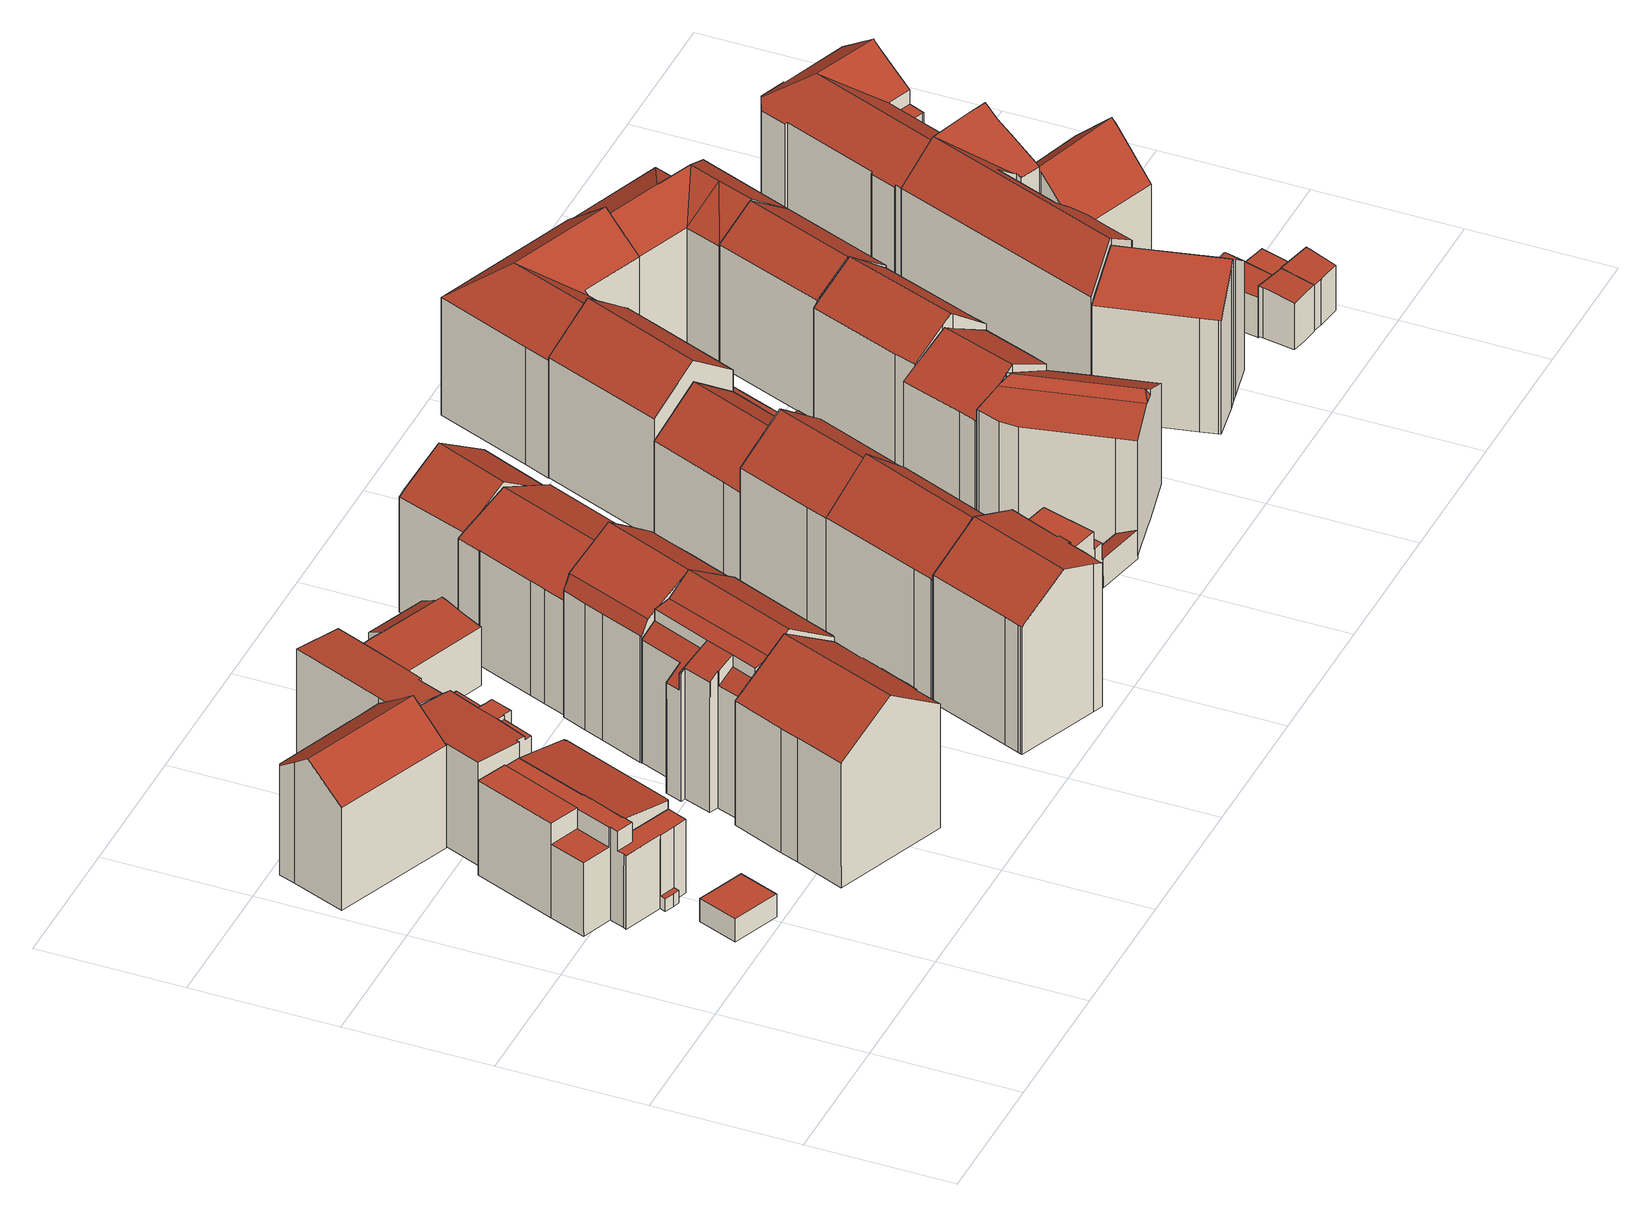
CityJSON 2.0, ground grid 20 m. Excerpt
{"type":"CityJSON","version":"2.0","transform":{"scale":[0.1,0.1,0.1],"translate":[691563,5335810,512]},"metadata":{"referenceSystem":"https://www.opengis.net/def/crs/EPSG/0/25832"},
"CityObjects":{
"building1":{"type":"Building","attributes":{"Gemeindeschluessel":"09162000","HoeheDach":"517.837","HoeheGrund":"514.437","Methode":"1000","NiedrigsteTraufeDesGebaeudes":"517.837","Geometrietyp2DReferenz":"3000","function":"31001_2000","roofType":"1000","measuredHeight":3.4,"storeysAboveGround":1},"geometry":[{"type":"MultiSurface","lod":"2","boundaries":[[[0,1,2,3]],[[3,2,4,5]],[[3,5,6,0]],[[5,4,7,6]],[[6,7,1,0]],[[7,4,2,1]]],"semantics":{"surfaces":[{"type":"WallSurface"},{"type":"GroundSurface"},{"type":"RoofSurface"}],"values":[0,0,1,0,0,2]}}]},
"building2":{"type":"Building","attributes":{"Gemeindeschluessel":"09162000","HoeheDach":"526.580","HoeheGrund":"512.608","Methode":"2000","NiedrigsteTraufeDesGebaeudes":"514.538","Geometrietyp2DReferenz":"3000","function":"31001_1000","roofType":"1000","measuredHeight":13.97,"storeysAboveGround":4},"geometry":[{"type":"MultiSurface","lod":"2","boundaries":[[[8,9,10,11,12]],[[13,14,15,16,17,18,19,20,21,22,23,24,25,26,27,28,29,30,31,32]],[[31,33,34,32]],[[35,34,36,37]],[[16,15,38,37,36,39]],[[28,27,40,41,42,43]],[[21,20,44,12,11]],[[10,45,46,11]],[[47,48,49,50]],[[24,51,52,25]],[[25,52,53,26]],[[54,55,9,8]],[[23,56,51,24]],[[48,41,40,53,52,51,56,57,9,55,58,49]],[[14,59,38,15]],[[29,60,61,30]],[[39,36,34,33,61,60,43,42,47,50,62,63]],[[26,53,40,27]],[[20,19,58,55,54,44]],[[13,64,59,14]],[[16,39,63,17]],[[21,11,46,22]],[[17,63,62,18]],[[28,43,60,29]],[[57,45,10,9]],[[23,22,46,45,57,56]],[[59,64,35,37,38]],[[42,41,48,47]],[[54,8,12,44]],[[30,61,33,31]],[[19,18,62,50,49,58]],[[13,32,34,35,64]]],"semantics":{"surfaces":[{"type":"WallSurface"},{"type":"GroundSurface"},{"type":"RoofSurface"}],"values":[0,1,0,0,0,0,0,2,0,0,0,0,0,2,0,0,2,0,0,0,0,0,0,0,0,0,2,0,2,0,0,0]}}]},
"building3":{"type":"Building","attributes":{"Gemeindeschluessel":"09162000","HoeheDach":"533.260","HoeheGrund":"513.842","Methode":"2000","NiedrigsteTraufeDesGebaeudes":"528.915","Geometrietyp2DReferenz":"3000","function":"31001_1000","roofType":"3100","measuredHeight":19.42,"storeysAboveGround":5},"geometry":[{"type":"MultiSurface","lod":"2","boundaries":[[[65,66,67,68]],[[69,70,71,72,73]],[[69,73,74,75]],[[76,77,66,65]],[[68,67,78,79]],[[78,71,70,79]],[[80,81,82,83]],[[82,77,76,83]],[[84,81,80,75,74]],[[70,69,75,80,83,76,65,68,79]],[[84,74,73,72]],[[72,71,78,67,66,77,82,81,84]]],"semantics":{"surfaces":[{"type":"WallSurface"},{"type":"GroundSurface"},{"type":"RoofSurface"}],"values":[0,0,0,0,0,0,0,0,0,1,2,2]}}]},
"building4":{"type":"Building","attributes":{"Gemeindeschluessel":"09162000","HoeheDach":"526.042","HoeheGrund":"513.776","Methode":"2000","NiedrigsteTraufeDesGebaeudes":"524.753","Geometrietyp2DReferenz":"3000","function":"31001_2000","roofType":"1000","measuredHeight":12.27,"storeysAboveGround":3},"geometry":[{"type":"MultiSurface","lod":"2","boundaries":[[[85,86,87,88]],[[89,90,91,92]],[[93,94,95,96]],[[93,96,97,98,99,100,91,90,101,87,86,102,103]],[[104,98,97,105]],[[106,103,102,107]],[[94,93,103,106]],[[88,87,101,108]],[[95,94,106,107,85,88,108,89,92,109,110,104,105]],[[110,99,98,104]],[[108,101,90,89]],[[109,100,99,110]],[[105,97,96,95]],[[92,91,100,109]],[[107,102,86,85]]],"semantics":{"surfaces":[{"type":"WallSurface"},{"type":"RoofSurface"},{"type":"GroundSurface"}],"values":[0,0,0,1,0,0,0,0,2,0,0,0,0,0,0]}}]},
"building5":{"type":"Building","attributes":{"Gemeindeschluessel":"09162000","HoeheDach":"529.346","HoeheGrund":"513.989","Methode":"2000","NiedrigsteTraufeDesGebaeudes":"528.130","Geometrietyp2DReferenz":"3000","function":"31001_1000","roofType":"1000","measuredHeight":15.36,"storeysAboveGround":5},"geometry":[{"type":"MultiSurface","lod":"2","boundaries":[[[111,112,113,114]],[[114,113,115,116]],[[117,118,119,120]],[[121,122,123,124,125,126]],[[127,128,129,130]],[[131,120,119,112,111,132]],[[123,133,134,124]],[[135,136,115,113,137,138,139,140]],[[134,137,125,124]],[[141,142,143,144,122,121,127,130,145,117,120,131]],[[133,138,137,134]],[[116,132,111,114]],[[135,142,141,136]],[[122,144,139,138,133,123]],[[145,146,118,117]],[[128,126,125,137,113,112,119,118,146,129]],[[121,126,128,127]],[[142,135,140,143]],[[141,131,132,116,115,136]],[[139,144,143,140]],[[130,129,146,145]]],"semantics":{"surfaces":[{"type":"WallSurface"},{"type":"RoofSurface"},{"type":"GroundSurface"}],"values":[0,0,0,0,0,0,1,1,0,2,0,1,0,0,0,1,0,0,0,0,0]}}]},
"building6":{"type":"Building","attributes":{"Gemeindeschluessel":"09162000","HoeheDach":"538.620","HoeheGrund":"514.450","Methode":"2000","NiedrigsteTraufeDesGebaeudes":"532.648","Geometrietyp2DReferenz":"3000","function":"31001_1000","roofType":"3100","measuredHeight":24.17,"storeysAboveGround":5},"geometry":[{"type":"MultiSurface","lod":"2","boundaries":[[[147,148,149,150]],[[151,152,148,147]],[[153,154,155,156]],[[150,149,157,158,159]],[[160,161,162,154,153]],[[163,164,165,166]],[[166,165,161,160]],[[167,168,164,163]],[[150,159,169,170,171,172,173,174,167,163,166,160,153,156,151,147]],[[173,175,176,174]],[[174,176,168,167]],[[171,177,178,172]],[[161,165,164,168,176,175,178,177,179,180,158,157,162]],[[162,157,149,148,152,155,154]],[[170,179,177,171]],[[159,158,180,169]],[[169,180,179,170]],[[172,178,175,173]],[[156,155,152,151]]],"semantics":{"surfaces":[{"type":"WallSurface"},{"type":"GroundSurface"},{"type":"RoofSurface"}],"values":[0,0,0,0,0,0,0,0,1,0,0,0,2,2,0,0,0,0,0]}}]},
"building7":{"type":"Building","attributes":{"Gemeindeschluessel":"09162000","HoeheDach":"529.810","HoeheGrund":"514.210","Methode":"2000","NiedrigsteTraufeDesGebaeudes":"528.747","Geometrietyp2DReferenz":"3000","function":"31001_9998","roofType":"1000","measuredHeight":15.6,"storeysAboveGround":4},"geometry":[{"type":"MultiSurface","lod":"2","boundaries":[[[181,182,119,183]],[[119,182,184,185,186,187,188,189]],[[190,188,187,191]],[[183,119,189,192]],[[193,186,185,194]],[[192,189,188,190]],[[195,184,182,181]],[[194,185,184,195]],[[192,190,191,193,194,195,181,183]],[[191,187,186,193]]],"semantics":{"surfaces":[{"type":"WallSurface"},{"type":"RoofSurface"},{"type":"GroundSurface"}],"values":[0,1,0,0,0,0,0,0,2,0]}}]},
"building8":{"type":"Building","attributes":{"Gemeindeschluessel":"09162000","HoeheDach":"538.840","HoeheGrund":"514.401","Methode":"2000","NiedrigsteTraufeDesGebaeudes":"530.780","Geometrietyp2DReferenz":"3000","function":"31001_9998","roofType":"3100","measuredHeight":24.44,"storeysAboveGround":6},"geometry":[{"type":"MultiSurface","lod":"2","boundaries":[[[196,197,198,199,200,201]],[[196,202,203,204,205,206,207,208,209,210,211,212,197]],[[212,213,198,197]],[[214,215,216,217,218,219]],[[220,221,200,199]],[[205,222,223,206]],[[224,225,226,227]],[[224,227,228,223,222,229]],[[230,231,221,220]],[[219,218,232,233]],[[202,196,201,234,235,236]],[[203,202,236,237,238]],[[230,220,199,198,213]],[[210,215,214,211]],[[209,216,215,210]],[[229,239,225,224]],[[205,204,240,239,229,222]],[[235,234,237,236]],[[234,201,200,221,225,239,240,238,237]],[[207,228,227,226,232,218,217,208]],[[233,232,226,225,221,231]],[[203,238,240,204]],[[208,217,216,209]],[[206,223,228,207]],[[211,214,219,233,231,230,213,212]]],"semantics":{"surfaces":[{"type":"WallSurface"},{"type":"GroundSurface"},{"type":"RoofSurface"}],"values":[0,1,0,2,0,0,0,2,0,2,0,0,2,0,0,0,0,0,2,0,2,0,0,0,0]}}]},
"building9":{"type":"Building","attributes":{"Gemeindeschluessel":"09162000","HoeheDach":"524.160","HoeheGrund":"514.401","Methode":"2000","NiedrigsteTraufeDesGebaeudes":"519.168","Geometrietyp2DReferenz":"3000","function":"31001_9998","roofType":"1000","measuredHeight":9.76,"storeysAboveGround":3},"geometry":[{"type":"MultiSurface","lod":"2","boundaries":[[[241,242,243,244]],[[245,243,242,246,247,248]],[[248,247,249,250]],[[241,251,246,242]],[[245,248,250,252,253,254,255,256,257]],[[254,258,259,255]],[[252,260,261,253]],[[255,259,262,256]],[[257,244,243,245]],[[262,259,258,261,260,249,247,246,251]],[[256,262,251,241,244,257]],[[253,261,258,254]],[[250,249,260,252]]],"semantics":{"surfaces":[{"type":"RoofSurface"},{"type":"WallSurface"},{"type":"GroundSurface"}],"values":[0,1,1,1,2,1,1,1,1,0,1,1,1]}}]},
"building10":{"type":"Building","attributes":{"Gemeindeschluessel":"09162000","HoeheDach":"538.680","HoeheGrund":"514.327","Methode":"2000","NiedrigsteTraufeDesGebaeudes":"533.027","Geometrietyp2DReferenz":"3000","function":"31001_1000","roofType":"3100","measuredHeight":24.35,"storeysAboveGround":6},"geometry":[{"type":"MultiSurface","lod":"2","boundaries":[[[263,264,265,266]],[[266,265,267,268]],[[269,270,271,272,273,274,275]],[[276,277,278,279,280,263,266,268,281,282,283]],[[282,274,273,283]],[[279,284,285,280]],[[276,272,271,277]],[[280,285,264,263]],[[269,275,286,287]],[[275,274,282,281,288,286]],[[287,286,288,267,265,264,285,284]],[[277,271,270,278]],[[279,278,270,269,287,284]],[[268,267,288,281]],[[272,276,283,273]]],"semantics":{"surfaces":[{"type":"WallSurface"},{"type":"RoofSurface"},{"type":"GroundSurface"}],"values":[0,0,1,2,0,0,0,0,1,0,1,0,0,0,0]}}]},
"building11":{"type":"Building","attributes":{"Gemeindeschluessel":"09162000","HoeheDach":"523.724","HoeheGrund":"514.351","Methode":"1000","NiedrigsteTraufeDesGebaeudes":"521.410","Geometrietyp2DReferenz":"3000","function":"31001_9998","roofType":"2100","measuredHeight":9.37,"storeysAboveGround":2},"geometry":[{"type":"MultiSurface","lod":"2","boundaries":[[[289,290,291,292]],[[289,292,250,252]],[[293,250,292,291]],[[294,293,291,290]],[[294,252,250,293]],[[252,294,290,289]]],"semantics":{"surfaces":[{"type":"RoofSurface"},{"type":"WallSurface"},{"type":"GroundSurface"}],"values":[0,1,1,1,2,1]}}]},
"building12":{"type":"Building","attributes":{"Gemeindeschluessel":"09162000","HoeheDach":"538.299","HoeheGrund":"514.475","Methode":"2000","NiedrigsteTraufeDesGebaeudes":"533.413","Geometrietyp2DReferenz":"3000","function":"31001_9998","roofType":"3100","measuredHeight":23.82,"storeysAboveGround":6},"geometry":[{"type":"MultiSurface","lod":"2","boundaries":[[[295,296,297,298,299]],[[300,301,302,303]],[[304,305,297,296]],[[306,307,300,303,308,304,296,295,309,310,311,312,313,314]],[[315,298,297,305,316,302,301]],[[300,307,317,315,301]],[[312,318,319,313]],[[320,321,319,318,322,323,324,299,298,315,317]],[[295,299,324,309]],[[310,323,322,311]],[[311,322,318,312]],[[320,306,314,321]],[[313,319,321,314]],[[309,324,323,310]],[[303,302,316,308]],[[306,320,317,307]],[[308,316,305,304]]],"semantics":{"surfaces":[{"type":"WallSurface"},{"type":"GroundSurface"},{"type":"RoofSurface"}],"values":[0,0,0,1,2,0,0,2,0,0,0,0,0,0,0,0,0]}}]},
"building13":{"type":"Building","attributes":{"Gemeindeschluessel":"09162000","HoeheDach":"534.865","HoeheGrund":"514.283","Methode":"1000","NiedrigsteTraufeDesGebaeudes":"517.645","Geometrietyp2DReferenz":"3000","function":"31001_9998","roofType":"3100","measuredHeight":20.58,"storeysAboveGround":5},"geometry":[{"type":"MultiSurface","lod":"2","boundaries":[[[325,326,327,328]],[[329,330,331,332,333]],[[334,335,283,282,281,325,328,336,337,338,339,330,329]],[[337,336,340,341,342,343]],[[338,344,345,339]],[[346,332,331,347,341,340,327,326,348]],[[346,349,350,351,352,333,332]],[[281,348,326,325]],[[340,336,328,327]],[[334,352,351,335]],[[352,334,329,333]],[[342,341,347,353]],[[337,343,344,338]],[[330,339,345,353,347,331]],[[342,353,345,344,343]],[[283,350,349,282]],[[281,282,349,346,348]],[[335,351,350,283]]],"semantics":{"surfaces":[{"type":"WallSurface"},{"type":"GroundSurface"},{"type":"RoofSurface"}],"values":[0,0,1,0,0,2,2,0,0,0,0,0,0,0,2,0,0,0]}}]},
"building14":{"type":"Building","attributes":{"Gemeindeschluessel":"09162000","HoeheDach":"538.334","HoeheGrund":"514.562","Methode":"2000","NiedrigsteTraufeDesGebaeudes":"532.539","Geometrietyp2DReferenz":"3000","function":"31001_9998","roofType":"3100","measuredHeight":23.77,"storeysAboveGround":6},"geometry":[{"type":"MultiSurface","lod":"2","boundaries":[[[354,355,356,357,358,359]],[[360,355,354,361]],[[362,363,364,365]],[[366,367,368,369]],[[361,354,359,363,362]],[[365,364,367,366]],[[369,370,371,360,361,362,365,366]],[[359,358,368,367,364,363]],[[370,357,356,371]],[[369,368,358,357,370]],[[371,356,355,360]]],"semantics":{"surfaces":[{"type":"RoofSurface"},{"type":"WallSurface"},{"type":"GroundSurface"}],"values":[0,1,1,1,1,1,2,0,1,1,1]}}]},
"building15":{"type":"Building","attributes":{"Gemeindeschluessel":"09162000","HoeheDach":"535.590","HoeheGrund":"514.206","Methode":"2000","NiedrigsteTraufeDesGebaeudes":"530.622","Geometrietyp2DReferenz":"3000","function":"31001_9998","roofType":"3100","measuredHeight":21.38,"storeysAboveGround":5},"geometry":[{"type":"MultiSurface","lod":"2","boundaries":[[[372,373,374,375]],[[376,377,378,379]],[[374,380,381,382,375]],[[383,384,373,372]],[[372,375,382,385,383]],[[386,387,377,376]],[[384,386,376,379,380,374,373]],[[386,384,383,385,387]],[[379,378,381,380]],[[385,382,381,378,377,387]]],"semantics":{"surfaces":[{"type":"WallSurface"},{"type":"RoofSurface"},{"type":"GroundSurface"}],"values":[0,0,0,0,1,0,2,0,0,1]}}]},
"building16":{"type":"Building","attributes":{"Gemeindeschluessel":"09162000","HoeheDach":"518.151","HoeheGrund":"514.507","Methode":"2000","NiedrigsteTraufeDesGebaeudes":"518.151","Geometrietyp2DReferenz":"3000","function":"31001_2000","roofType":"1000","measuredHeight":3.64},"geometry":[{"type":"MultiSurface","lod":"2","boundaries":[[[388,389,390,391]],[[391,390,392,393]],[[392,390,389,394,395]],[[396,394,389,388]],[[393,392,395,397]],[[397,396,388,391,393]],[[397,395,394,396]]],"semantics":{"surfaces":[{"type":"WallSurface"},{"type":"RoofSurface"},{"type":"GroundSurface"}],"values":[0,0,1,0,0,2,0]}}]},
"building17":{"type":"Building","attributes":{"Gemeindeschluessel":"09162000","HoeheDach":"537.510","HoeheGrund":"514.447","Methode":"2000","NiedrigsteTraufeDesGebaeudes":"532.378","Geometrietyp2DReferenz":"3000","function":"31001_9998","roofType":"3100","measuredHeight":23.06,"storeysAboveGround":5},"geometry":[{"type":"MultiSurface","lod":"2","boundaries":[[[398,399,400,401]],[[402,403,404,405,406]],[[407,408,403,402]],[[409,410,400,399,405,404,411]],[[406,405,399,398]],[[412,409,411,413,414]],[[414,413,408,407]],[[402,406,398,401,415,412,414,407]],[[411,404,403,408,413]],[[401,400,410,415]],[[415,410,409,412]]],"semantics":{"surfaces":[{"type":"WallSurface"},{"type":"RoofSurface"},{"type":"GroundSurface"}],"values":[0,0,0,1,0,0,0,2,1,0,0]}}]},
"building18":{"type":"Building","attributes":{"Gemeindeschluessel":"09162000","HoeheDach":"523.620","HoeheGrund":"514.079","Methode":"2000","NiedrigsteTraufeDesGebaeudes":"517.488","Geometrietyp2DReferenz":"3000","function":"31001_9998","roofType":"1000","measuredHeight":9.54,"storeysAboveGround":3},"geometry":[{"type":"MultiSurface","lod":"2","boundaries":[[[416,417,418,419,420,421]],[[422,423,424,425]],[[417,426,427,428,429,418]],[[416,421,423,422]],[[417,416,422,425,430,431,432,433,434,435,436,426]],[[435,434,437,438,439]],[[440,441,420,419]],[[425,424,442,430]],[[430,442,443,431]],[[418,429,437,444,440,419]],[[436,445,427,426]],[[438,437,429,428]],[[433,432,446,441,440,444]],[[427,445,439,438,428]],[[423,421,420,441,446,443,442,424]],[[431,443,446,432]],[[433,444,437,434]],[[435,439,445,436]]],"semantics":{"surfaces":[{"type":"WallSurface"},{"type":"GroundSurface"},{"type":"RoofSurface"}],"values":[0,0,0,0,1,0,0,0,0,2,0,0,0,2,2,0,0,0]}}]},
"building19":{"type":"Building","attributes":{"Gemeindeschluessel":"09162000","HoeheDach":"534.046","HoeheGrund":"514.363","Methode":"1000","NiedrigsteTraufeDesGebaeudes":"516.480","Geometrietyp2DReferenz":"3000","function":"31001_9998","roofType":"3100","measuredHeight":19.68,"storeysAboveGround":4},"geometry":[{"type":"MultiSurface","lod":"2","boundaries":[[[447,448,449,450]],[[451,452,453,454]],[[455,456,457,458,459]],[[460,461,462,448,447,463]],[[464,462,461,465]],[[458,457,466,467,468]],[[454,469,470,450,449,451]],[[471,472,473,474]],[[453,452,472,471]],[[470,463,447,450]],[[451,449,448,462,464,459,458,468,473,472,452]],[[461,460,469,454,453,471,474,475,476,456,455,465]],[[455,459,464,465]],[[466,457,456,476]],[[475,474,473,468,467]],[[460,463,470,469]],[[475,467,466,476]]],"semantics":{"surfaces":[{"type":"WallSurface"},{"type":"RoofSurface"},{"type":"GroundSurface"}],"values":[0,0,0,0,0,1,0,0,0,1,1,2,0,0,0,0,0]}}]},
"building20":{"type":"Building","attributes":{"Gemeindeschluessel":"09162000","HoeheDach":"518.868","HoeheGrund":"514.585","Methode":"1000","NiedrigsteTraufeDesGebaeudes":"518.868","Geometrietyp2DReferenz":"3000","function":"31001_2000","roofType":"1000","measuredHeight":4.28},"geometry":[{"type":"MultiSurface","lod":"2","boundaries":[[[477,478,479,480]],[[477,480,481,482]],[[483,481,480,479]],[[483,479,478,484]],[[482,484,478,477]],[[484,482,481,483]]],"semantics":{"surfaces":[{"type":"RoofSurface"},{"type":"WallSurface"},{"type":"GroundSurface"}],"values":[0,1,1,1,1,2]}}]},
"building21":{"type":"Building","attributes":{"Gemeindeschluessel":"09162000","HoeheDach":"520.772","HoeheGrund":"514.580","Methode":"1000","NiedrigsteTraufeDesGebaeudes":"520.421","Geometrietyp2DReferenz":"3000","function":"31001_2000","roofType":"1000","measuredHeight":6.19,"storeysAboveGround":2},"geometry":[{"type":"MultiSurface","lod":"2","boundaries":[[[485,486,487,488]],[[489,490,491,492]],[[493,494,495,496]],[[483,497,498,481]],[[494,499,500,487,486,491,490,498,497,501,495]],[[495,501,497,483,502,496]],[[481,498,490,489]],[[492,491,486,485]],[[503,500,499,504]],[[488,503,504,493,496,502,483,481,489,492,485]],[[488,487,500,503]],[[493,504,499,494]]],"semantics":{"surfaces":[{"type":"WallSurface"},{"type":"RoofSurface"},{"type":"GroundSurface"}],"values":[0,0,0,0,1,0,0,0,0,2,0,0]}}]},
"building22":{"type":"Building","attributes":{"Gemeindeschluessel":"09162000","HoeheDach":"517.080","HoeheGrund":"514.580","Methode":"2000","NiedrigsteTraufeDesGebaeudes":"517.080","Geometrietyp2DReferenz":"3000","function":"31001_2000","roofType":"1000","measuredHeight":2.5},"geometry":[{"type":"MultiSurface","lod":"2","boundaries":[[[493,504,505,506]],[[506,507,508,493]],[[493,508,509,504]],[[504,509,510,505]],[[505,510,507,506]],[[507,510,509,508]]],"semantics":{"surfaces":[{"type":"GroundSurface"},{"type":"WallSurface"},{"type":"RoofSurface"}],"values":[0,1,1,1,1,2]}}]},
"building23":{"type":"Building","attributes":{"Gemeindeschluessel":"09162000","HoeheDach":"520.273","HoeheGrund":"514.630","Methode":"1000","NiedrigsteTraufeDesGebaeudes":"519.811","Geometrietyp2DReferenz":"3000","function":"31001_2000","roofType":"1000","measuredHeight":5.64},"geometry":[{"type":"MultiSurface","lod":"2","boundaries":[[[511,512,513,514]],[[515,516,517,518]],[[519,520,521,492]],[[518,517,520,519]],[[492,521,522,489]],[[481,523,512,511]],[[512,523,522,521,520,517,516,524,525,513]],[[526,524,516,515]],[[514,513,525,527]],[[527,525,524,526]],[[489,522,523,481]],[[514,527,526,515,518,519,492,489,481,511]]],"semantics":{"surfaces":[{"type":"WallSurface"},{"type":"RoofSurface"},{"type":"GroundSurface"}],"values":[0,0,0,0,0,0,1,0,0,0,0,2]}}]},
"building24":{"type":"Building","attributes":{"Gemeindeschluessel":"09162000","HoeheDach":"537.240","HoeheGrund":"514.334","Methode":"2000","NiedrigsteTraufeDesGebaeudes":"532.096","Geometrietyp2DReferenz":"3000","function":"31001_9998","roofType":"3100","measuredHeight":22.91,"storeysAboveGround":5},"geometry":[{"type":"MultiSurface","lod":"2","boundaries":[[[528,529,530,531]],[[532,533,534,530,529,535,536,537]],[[538,532,537,539]],[[532,538,540,533]],[[534,541,542,531,530]],[[528,531,542,543,544]],[[541,534,533,540]],[[538,539,545,546,544,543,542,541,540]],[[545,536,535,546]],[[544,546,535,529,528]],[[539,537,536,545]]],"semantics":{"surfaces":[{"type":"RoofSurface"},{"type":"WallSurface"},{"type":"GroundSurface"}],"values":[0,0,1,1,1,1,1,2,1,1,1]}}]},
"building25":{"type":"Building","attributes":{"Gemeindeschluessel":"09162000","HoeheDach":"533.921","HoeheGrund":"514.640","Methode":"2000","NiedrigsteTraufeDesGebaeudes":"529.443","Geometrietyp2DReferenz":"3000","function":"31001_9998","roofType":"2100","measuredHeight":19.28,"storeysAboveGround":4},"geometry":[{"type":"MultiSurface","lod":"2","boundaries":[[[547,548,549,550,551,552]],[[553,554,555,556]],[[557,558,554,553]],[[559,549,548]],[[560,561,558,557]],[[562,563,564,565,566,567,568,569]],[[570,571,572,573,574,560,557,553,556,575,576,577,578,568,567,566,565]],[[579,564,563,562,569,580,581]],[[573,572,571,570,565,564,579,559,548,547,582]],[[583,582,547,552,555,554,558,561]],[[578,580,569,568]],[[584,559,579,581,585]],[[552,551,585,581,580,578,577,576,575,556,555]],[[573,582,583,574]],[[574,583,561,560]],[[550,585,551]],[[549,559,584]],[[550,549,584,585]]],"semantics":{"surfaces":[{"type":"RoofSurface"},{"type":"WallSurface"},{"type":"GroundSurface"}],"values":[0,1,1,0,1,1,2,0,1,0,1,1,1,1,1,0,1,0]}}]},
"building26":{"type":"Building","attributes":{"Gemeindeschluessel":"09162000","HoeheDach":"534.495","HoeheGrund":"514.490","Methode":"1000","NiedrigsteTraufeDesGebaeudes":"530.312","Geometrietyp2DReferenz":"3000","function":"31001_9998","roofType":"3100","measuredHeight":20,"storeysAboveGround":4},"geometry":[{"type":"MultiSurface","lod":"2","boundaries":[[[586,587,588,589]],[[590,591,592,593,594,595,596,597,598,599]],[[600,601,587,586]],[[602,603,601,600]],[[593,592,604,605,606,594]],[[597,596,595,607,608,609]],[[610,599,598,611]],[[591,603,602,612,604,592]],[[611,598,597,609]],[[586,589,613,614,615,610,611,609,608,607,606,605,604,612,602,600]],[[615,614,616,590,599,610]],[[613,617,616,614]],[[589,588,617,613]],[[616,617,588,587,601,603,591,590]],[[607,595,594,606]]],"semantics":{"surfaces":[{"type":"WallSurface"},{"type":"RoofSurface"},{"type":"GroundSurface"}],"values":[0,1,0,0,0,0,0,0,0,2,0,0,0,1,0]}}]},
"building27":{"type":"Building","attributes":{"Gemeindeschluessel":"09162000","HoeheDach":"518.443","HoeheGrund":"514.763","Methode":"2000","NiedrigsteTraufeDesGebaeudes":"517.766","Geometrietyp2DReferenz":"3000","function":"31001_2000","roofType":"1000","measuredHeight":3.68},"geometry":[{"type":"MultiSurface","lod":"2","boundaries":[[[618,619,620,621]],[[622,623,624,625]],[[620,619,624,623,626]],[[621,620,626,627]],[[627,622,625,618,621]],[[627,626,623,622]],[[625,624,619,618]]],"semantics":{"surfaces":[{"type":"WallSurface"},{"type":"RoofSurface"},{"type":"GroundSurface"}],"values":[0,0,1,0,2,0,0]}}]},
"building28":{"type":"Building","attributes":{"Gemeindeschluessel":"09162000","HoeheDach":"520.565","HoeheGrund":"514.690","Methode":"2000","NiedrigsteTraufeDesGebaeudes":"517.530","Geometrietyp2DReferenz":"3000","function":"31001_9998","roofType":"2100","measuredHeight":5.88},"geometry":[{"type":"MultiSurface","lod":"2","boundaries":[[[628,629,630,631]],[[632,516,633,634]],[[635,636,637,638]],[[639,640,641,642]],[[643,630,629,644,641,640,645,633,516]],[[646,638,637,647]],[[648,644,629,628]],[[628,631,649,632,634,650,646,647,639,642,648]],[[642,641,644,648]],[[649,643,516,632]],[[635,645,640,636]],[[636,640,639,647,637]],[[631,630,643,649]],[[650,634,633,645,635,638,646]]],"semantics":{"surfaces":[{"type":"WallSurface"},{"type":"RoofSurface"},{"type":"GroundSurface"}],"values":[0,0,1,0,1,0,0,2,0,0,0,0,0,0]}}]},
"building29":{"type":"Building","attributes":{"Gemeindeschluessel":"09162000","HoeheDach":"536.040","HoeheGrund":"514.517","Methode":"2000","NiedrigsteTraufeDesGebaeudes":"530.979","Geometrietyp2DReferenz":"3000","function":"31001_9998","roofType":"3100","measuredHeight":21.52,"storeysAboveGround":5},"geometry":[{"type":"MultiSurface","lod":"2","boundaries":[[[651,652,653,654]],[[600,655,656,602]],[[606,657,652,651]],[[658,659,655,600]],[[654,653,660,661]],[[662,663,664,660,653,652,657]],[[665,666,664,663,656,655,659]],[[659,658,667,665]],[[604,602,656,663,662]],[[604,662,657,606]],[[658,600,602,604,606,651,654,661,668,667]],[[668,661,660,664,666]],[[665,667,668,666]]],"semantics":{"surfaces":[{"type":"WallSurface"},{"type":"RoofSurface"},{"type":"GroundSurface"}],"values":[0,0,0,0,0,1,1,0,0,0,2,0,0]}}]},
"building30":{"type":"Building","attributes":{"Gemeindeschluessel":"09162000","HoeheDach":"536.468","HoeheGrund":"514.234","Methode":"2000","NiedrigsteTraufeDesGebaeudes":"531.548","Geometrietyp2DReferenz":"3000","function":"31001_9998","roofType":"3100","measuredHeight":22.23,"storeysAboveGround":6},"geometry":[{"type":"MultiSurface","lod":"2","boundaries":[[[669,670,671,672]],[[673,674,675,676,677]],[[678,679,680,681,669,672,682,683]],[[684,685,674,673]],[[678,676,675,679]],[[681,680,686,685,684,687]],[[673,677,688,689]],[[681,687,670,669]],[[689,682,672,671]],[[680,679,675,674,686]],[[686,674,685]],[[678,683,688,677,676]],[[684,673,689,671,670,687]],[[688,683,682,689]]],"semantics":{"surfaces":[{"type":"WallSurface"},{"type":"RoofSurface"},{"type":"GroundSurface"}],"values":[0,1,2,1,0,0,1,0,0,0,1,0,1,0]}}]},
"building31":{"type":"Building","attributes":{"Gemeindeschluessel":"09162000","HoeheDach":"536.110","HoeheGrund":"514.440","Methode":"2000","NiedrigsteTraufeDesGebaeudes":"531.426","Geometrietyp2DReferenz":"3000","function":"31001_9998","roofType":"3100","measuredHeight":21.67,"storeysAboveGround":6},"geometry":[{"type":"MultiSurface","lod":"2","boundaries":[[[690,691,692,693,694]],[[695,692,691,696]],[[696,697,698,699,700,701,695]],[[696,691,690,697]],[[693,692,695,701,700,702]],[[698,697,690,694,703,699]],[[694,693,702,703]],[[699,703,702,700]]],"semantics":{"surfaces":[{"type":"RoofSurface"},{"type":"WallSurface"},{"type":"GroundSurface"}],"values":[0,1,2,1,1,1,0,1]}}]},
"building32":{"type":"Building","attributes":{"Gemeindeschluessel":"09162000","HoeheDach":"535.635","HoeheGrund":"514.195","Methode":"2000","NiedrigsteTraufeDesGebaeudes":"530.428","Geometrietyp2DReferenz":"3000","function":"31001_9998","roofType":"3100","measuredHeight":21.44,"storeysAboveGround":5},"geometry":[{"type":"MultiSurface","lod":"2","boundaries":[[[704,705,706,707,708]],[[709,710,711,712,713,707,706]],[[714,715,716,717]],[[714,717,708,707,713,718,719,720]],[[721,712,711,722]],[[704,708,717,716]],[[723,710,709,724]],[[721,725,718,713,712]],[[722,711,710,723]],[[719,726,727,720]],[[726,719,718,725]],[[726,725,721,722,723,724,705,704,716,715,727]],[[715,714,720,727]],[[724,709,706,705]]],"semantics":{"surfaces":[{"type":"WallSurface"},{"type":"RoofSurface"},{"type":"GroundSurface"}],"values":[0,1,0,1,0,0,0,0,0,0,0,2,0,0]}}]},
"building33":{"type":"Building","attributes":{"Gemeindeschluessel":"09162000","HoeheDach":"535.970","HoeheGrund":"514.350","Methode":"2000","NiedrigsteTraufeDesGebaeudes":"531.378","Geometrietyp2DReferenz":"3000","function":"31001_9998","roofType":"2100","measuredHeight":21.62,"storeysAboveGround":6},"geometry":[{"type":"MultiSurface","lod":"2","boundaries":[[[676,728,729,730]],[[731,728,676,732,733]],[[734,735,736,737,738]],[[739,740,741,742,737,736]],[[737,742,738]],[[692,695,743,735]],[[744,745,746]],[[738,742,741,733,732]],[[695,747,729,728,731,740,739,743]],[[745,730,746]],[[743,739,736,735]],[[676,730,734,738,732]],[[692,735,734,745,744]],[[747,695,692,744,746]],[[745,734,730]],[[729,747,746,730]],[[731,733,741,740]]],"semantics":{"surfaces":[{"type":"WallSurface"},{"type":"RoofSurface"},{"type":"GroundSurface"}],"values":[0,0,1,0,1,0,1,1,2,1,0,1,1,0,1,0,0]}}]},
"building34":{"type":"Building","attributes":{"Gemeindeschluessel":"09162000","HoeheDach":"517.340","HoeheGrund":"514.025","Methode":"2000","NiedrigsteTraufeDesGebaeudes":"517.144","Geometrietyp2DReferenz":"3000","function":"31001_2000","roofType":"1000","measuredHeight":3.31},"geometry":[{"type":"MultiSurface","lod":"2","boundaries":[[[748,749,750,751]],[[752,753,754,755]],[[756,757,758,759]],[[760,761,754,753]],[[762,763,758,757]],[[759,758,763,764,765,760,753,752,749,748]],[[765,766,761,760]],[[762,757,756,751,750,755,754,761,766,767]],[[756,759,748,751]],[[764,767,766,765]],[[762,767,764,763]],[[749,752,755,750]]],"semantics":{"surfaces":[{"type":"WallSurface"},{"type":"RoofSurface"},{"type":"GroundSurface"}],"values":[0,0,0,0,0,1,0,2,0,0,0,0]}}]},
"building35":{"type":"Building","attributes":{"Gemeindeschluessel":"09162000","HoeheDach":"517.228","HoeheGrund":"513.610","Methode":"1000","NiedrigsteTraufeDesGebaeudes":"515.816","Geometrietyp2DReferenz":"3000","function":"31001_2000","roofType":"2100","measuredHeight":3.62},"geometry":[{"type":"MultiSurface","lod":"2","boundaries":[[[768,769,770,771,772,773,774,775]],[[776,769,768,777]],[[778,775,774,779]],[[779,774,773,780]],[[781,782,771,770,769,776]],[[777,768,775,778]],[[783,782,781,776,777,778,779,780]],[[782,783,780,773,772,771]]],"semantics":{"surfaces":[{"type":"RoofSurface"},{"type":"WallSurface"},{"type":"GroundSurface"}],"values":[0,1,1,1,1,1,2,1]}}]},
"building36":{"type":"Building","attributes":{"Gemeindeschluessel":"09162000","HoeheDach":"536.670","HoeheGrund":"513.479","Methode":"2000","NiedrigsteTraufeDesGebaeudes":"531.708","Geometrietyp2DReferenz":"3000","function":"31001_9998","roofType":"3100","measuredHeight":23.19,"storeysAboveGround":5},"geometry":[{"type":"MultiSurface","lod":"2","boundaries":[[[784,785,786,787,788,789,790,791,792,793,794]],[[795,796,791,790,797]],[[798,786,785,799]],[[793,792,800]],[[789,788,801,802,803]],[[804,805,806,807,808]],[[809,810,804,808]],[[811,806,805,812]],[[813,814,815,816]],[[788,787,817,801]],[[818,819,794,793,800]],[[784,794,819,820]],[[817,787,786,798]],[[819,818,796,795,821,822,813,816,823,812,805,804,810,802,801,817,798,799,820]],[[797,824,821,795]],[[809,808,807,803]],[[816,815,825,823]],[[826,814,813,822]],[[810,809,803,802]],[[821,824,826,822]],[[823,825,811,812]],[[811,825,815,814,826,824,797,790,789,803,807,806]],[[796,818,800,792,791]],[[799,785,784,820]]],"semantics":{"surfaces":[{"type":"RoofSurface"},{"type":"WallSurface"},{"type":"GroundSurface"}],"values":[0,1,1,0,1,1,1,1,1,1,1,1,1,2,1,0,1,1,1,1,1,0,1,1]}}]},
"building37":{"type":"Building","attributes":{"Gemeindeschluessel":"09162000","HoeheDach":"522.318","HoeheGrund":"514.800","Methode":"1000","NiedrigsteTraufeDesGebaeudes":"521.647","Geometrietyp2DReferenz":"3000","function":"31001_2000","roofType":"1000","measuredHeight":7.52},"geometry":[{"type":"MultiSurface","lod":"2","boundaries":[[[827,828,829,830,831,832,833,834]],[[831,830,835,836]],[[837,838,839,840]],[[841,842,834,833,832,831,836,843,837,840]],[[842,841,844,845,827,834]],[[846,838,837,843,836,835]],[[840,839,844,841]],[[845,844,839,838,846,835,830,829,828,827]]],"semantics":{"surfaces":[{"type":"WallSurface"},{"type":"GroundSurface"},{"type":"RoofSurface"}],"values":[0,0,0,1,0,0,0,2]}}]},
"building38":{"type":"Building","attributes":{"Gemeindeschluessel":"09162000","HoeheDach":"521.616","HoeheGrund":"514.580","Methode":"1000","NiedrigsteTraufeDesGebaeudes":"520.480","Geometrietyp2DReferenz":"3000","function":"31001_2000","roofType":"2100","measuredHeight":7.04},"geometry":[{"type":"MultiSurface","lod":"2","boundaries":[[[847,848,849,850,851,852]],[[853,848,847,852,854,855,856,857]],[[858,859,857,856,855,860]],[[848,853,857,859,861,849]],[[850,849,861,859,858,860,862,851]],[[851,862,860,855,854,852]]],"semantics":{"surfaces":[{"type":"WallSurface"},{"type":"GroundSurface"},{"type":"RoofSurface"}],"values":[0,1,0,0,2,0]}}]},
"building39":{"type":"Building","attributes":{"Gemeindeschluessel":"09162000","HoeheDach":"522.411","HoeheGrund":"514.870","Methode":"2000","NiedrigsteTraufeDesGebaeudes":"521.599","Geometrietyp2DReferenz":"3000","function":"31001_2000","roofType":"1000","measuredHeight":7.54,"storeysAboveGround":2},"geometry":[{"type":"MultiSurface","lod":"2","boundaries":[[[863,864,865,866,867,868]],[[868,867,869,870]],[[871,872,873,874,875,876]],[[867,866,865,877,872,871,876,878,869]],[[864,879,873,872,877,865]],[[879,864,863,868,870,880,875,874,873]],[[869,878,876,875,880,870]]],"semantics":{"surfaces":[{"type":"WallSurface"},{"type":"RoofSurface"},{"type":"GroundSurface"}],"values":[0,0,0,1,0,2,0]}}]},
"building40":{"type":"Building","attributes":{"Gemeindeschluessel":"09162000","HoeheDach":"517.780","HoeheGrund":"514.490","Methode":"1000","NiedrigsteTraufeDesGebaeudes":"517.780","Geometrietyp2DReferenz":"3000","function":"31001_2000","roofType":"1000","measuredHeight":3.29},"geometry":[{"type":"MultiSurface","lod":"2","boundaries":[[[881,882,883,884,885,886]],[[887,888,889,890]],[[891,892,893,894]],[[895,884,883,896,897,898]],[[882,881,891,894,887,890,899,897,896,883]],[[894,893,888,887]],[[888,893,892,886,885,884,895,898,900,889]],[[890,889,900,899]],[[881,886,892,891]],[[899,900,898,897]]],"semantics":{"surfaces":[{"type":"WallSurface"},{"type":"GroundSurface"},{"type":"RoofSurface"}],"values":[0,0,0,0,1,0,2,0,0,0]}}]},
"building41":{"type":"Building","attributes":{"Gemeindeschluessel":"09162000","HoeheDach":"531.103","HoeheGrund":"513.699","Methode":"2000","NiedrigsteTraufeDesGebaeudes":"524.726","Geometrietyp2DReferenz":"3000","function":"31001_1000","roofType":"3100","measuredHeight":17.4,"storeysAboveGround":3},"geometry":[{"type":"MultiSurface","lod":"2","boundaries":[[[901,902,903,904]],[[905,906,907,908]],[[906,905,909,910]],[[911,907,906,910,912,913,901,904,914,915]],[[908,907,911,916]],[[911,915,917,918,916]],[[918,917,919,903,902,920]],[[912,921,922,913]],[[910,909,921,912]],[[901,913,922,920,902]],[[914,919,917,915]],[[908,916,918,920,922,921,909,905]],[[904,903,919,914]]],"semantics":{"surfaces":[{"type":"WallSurface"},{"type":"GroundSurface"},{"type":"RoofSurface"}],"values":[0,0,0,1,0,0,2,0,0,0,0,2,0]}}]},
"building42":{"type":"Building","attributes":{"Gemeindeschluessel":"09162000","HoeheDach":"536.160","HoeheGrund":"514.330","Methode":"2000","NiedrigsteTraufeDesGebaeudes":"518.784","Geometrietyp2DReferenz":"3000","function":"31001_9998","roofType":"3100","measuredHeight":21.83,"storeysAboveGround":5},"geometry":[{"type":"MultiSurface","lod":"2","boundaries":[[[923,924,925,926,927]],[[928,929,930,931,932,933,934,935]],[[936,937,938,939,928]],[[940,941,942,943]],[[944,945,946,947]],[[925,924,948,949]],[[950,951,952,953]],[[954,955,956,957]],[[958,809,959,960]],[[940,953,952,941]],[[958,961,932,931,809]],[[954,962,963,964,955]],[[965,966,935,934,967,968]],[[961,969,970,971,933,932]],[[966,936,928,935]],[[957,956,949,948]],[[930,929,972,946,945,927,926]],[[973,974,970,969]],[[967,934,933,971]],[[975,947,946,972,976,977]],[[943,942,963,962]],[[930,964,963,942,941,952,951,978,959,809,931]],[[950,979,978,951]],[[980,981,974,973]],[[930,926,925,949,956,955,964]],[[975,977,938,937]],[[960,959,978,979]],[[982,929,928,939]],[[923,944,947,975,937,936,966,965,980,973,969,961,958,960,979,950,953,940,943,962,954,957,948,924]],[[938,977,976,982,939]],[[923,927,945,944]],[[970,974,981,968,967,971]],[[965,968,981,980]],[[976,972,929,982]]],"semantics":{"surfaces":[{"type":"WallSurface"},{"type":"RoofSurface"},{"type":"GroundSurface"}],"values":[0,1,0,0,0,0,0,0,0,0,0,0,0,0,0,0,1,0,0,0,0,1,0,0,1,0,0,0,2,1,0,1,0,0]}}]},
"building43":{"type":"Building","attributes":{"Gemeindeschluessel":"09162000","HoeheDach":"520.320","HoeheGrund":"514.320","Methode":"3220","NiedrigsteTraufeDesGebaeudes":"520.320","Geometrietyp2DReferenz":"3000","function":"31001_2000","roofType":"9999","measuredHeight":6},"geometry":[{"type":"MultiSurface","lod":"2","boundaries":[[[983,984,985,986]],[[987,988,989,975]],[[984,990,991,985]],[[990,984,983,988,987,992,993,994,995]],[[992,987,975,937]],[[990,995,996,991]],[[994,993,980,973]],[[995,994,973,996]],[[988,983,986,989]],[[993,992,937,980]],[[996,973,980,937,975,989,986,985,991]]],"semantics":{"surfaces":[{"type":"WallSurface"},{"type":"RoofSurface"},{"type":"GroundSurface"}],"values":[0,0,0,1,0,0,0,0,0,0,2]}}]}
},
"vertices":[
[207,255,24],[207,255,58],[186,200,58],[186,200,24],[121,226,58],[121,226,24],[142,281,24],[142,281,58],
[142,440,115],[142,440,144],[142,440,146],[101,456,146],[101,456,115],[188,328,6],[178,331,6],[166,336,6],[169,344,6],[115,365,6],[117,369,6],[125,390,6],[82,406,6],[101,456,6],[146,570,6],[209,544,6],[171,446,6],[172,445,6],[167,431,6],[148,385,6],[221,356,6],[215,340,6],[212,332,6],[210,328,6],[191,335,6],[210,328,115],[191,335,115],[191,335,25],[169,343,115],[169,343,25],[166,336,25],[169,344,115],[148,385,144],[149,384,144],[149,384,115],[221,356,115],[82,406,115],[187,553,146],[146,570,146],[143,369,115],[143,369,144],[120,378,144],[120,378,115],[171,446,144],[172,445,144],[167,431,144],[123,390,115],[123,390,144],[209,544,144],[187,553,144],[125,390,144],[178,331,25],[215,340,115],[212,332,115],[117,369,115],[115,365,115],[188,328,25],
[158,748,18],[158,748,170],[180,740,169],[180,740,18],[166,620,18],[197,691,18],[197,691,198],[189,673,213],[166,620,170],[1,685,170],[1,685,18],[53,788,18],[53,788,170],[212,728,169],[212,728,18],[30,759,18],[30,759,196],[38,781,179],[38,781,18],[22,738,213],
[209,544,18],[209,544,140],[211,548,140],[211,548,18],[284,518,18],[284,518,128],[282,515,128],[282,515,18],[167,431,140],[167,431,18],[148,385,18],[148,385,140],[221,356,128],[222,356,128],[224,361,128],[284,515,128],[234,539,136],[171,446,140],[172,445,140],[222,356,18],[221,356,18],[172,445,18],[171,446,18],[234,539,18],[284,515,18],[224,361,18],
[273,661,161],[273,661,167],[254,617,167],[254,617,161],[264,613,167],[264,613,161],[197,691,20],[197,691,173],[262,666,168],[262,666,20],[211,548,20],[234,539,20],[234,539,161],[223,543,161],[223,543,167],[211,548,168],[209,544,20],[209,544,168],[146,570,173],[146,570,20],[282,657,20],[282,657,161],[252,582,161],[242,586,161],[276,608,167],[264,612,167],[242,586,167],[252,582,167],[252,583,167],[264,578,167],[264,612,20],[276,608,20],[264,578,20],[252,583,20],[166,620,20],[166,620,173],
[335,318,25],[335,318,209],[346,313,218],[346,313,25],[306,246,25],[306,246,209],[269,152,25],[269,152,209],[296,220,209],[296,220,25],[412,287,266],[491,256,209],[491,256,25],[426,91,25],[426,91,209],[347,121,266],[444,129,25],[444,129,207],[441,130,209],[441,130,25],[451,145,25],[451,145,207],[475,214,25],[477,213,25],[467,189,25],[468,189,25],[466,184,25],[456,158,25],[466,184,207],[456,158,207],[467,189,207],[468,189,206],[477,213,207],[475,214,208],
[277,704,22],[277,704,168],[262,666,22],[281,702,167],[309,771,168],[333,832,168],[263,856,178],[212,728,178],[197,691,178],[212,728,22],[263,856,22],[197,691,22],[333,832,22],[309,771,22],[281,702,22],
[360,351,24],[347,315,24],[347,315,205],[360,350,205],[360,350,226],[360,351,226],[347,356,24],[361,394,24],[354,396,24],[363,419,24],[384,410,24],[408,470,24],[554,413,24],[506,294,24],[492,259,24],[491,256,24],[346,313,24],[346,313,205],[491,256,216],[492,259,217],[506,294,216],[554,413,216],[482,441,268],[420,284,268],[380,340,223],[380,340,240],[363,419,188],[384,410,206],[395,380,223],[395,380,240],[428,462,240],[428,462,223],[408,470,206],[355,399,188],[366,305,223],[366,305,240],[451,453,243],[390,296,243],[348,355,218],[348,355,195],[347,356,194],[347,356,217],[361,394,217],[355,399,213],[354,396,213],
[347,756,72],[372,818,72],[333,832,72],[309,771,72],[333,832,24],[372,818,122],[390,812,122],[390,812,24],[415,801,122],[415,801,24],[347,756,111],[498,768,24],[496,763,24],[485,736,24],[474,707,24],[348,755,24],[309,771,24],[485,736,116],[474,707,111],[498,768,121],[496,763,121],[348,755,111],
[432,532,23],[432,532,210],[442,558,210],[442,558,23],[456,592,211],[456,592,23],[483,441,267],[554,413,212],[581,481,212],[590,506,212],[604,542,212],[566,556,242],[533,567,267],[590,506,23],[581,481,23],[554,413,23],[408,470,23],[408,472,23],[459,591,23],[566,556,23],[604,542,23],[408,470,210],[408,472,211],[466,589,231],[418,466,231],[459,591,217],
[498,768,117],[511,800,97],[432,835,94],[415,801,116],[432,835,24],[511,800,24],
[782,150,25],[654,198,25],[654,198,214],[720,173,263],[782,150,238],[600,59,25],[600,59,214],[600,61,214],[600,61,25],[610,86,25],[610,86,214],[726,9,25],[712,15,25],[602,65,25],[753,80,25],[758,78,25],[751,61,25],[747,62,25],[737,36,25],[727,14,25],[665,33,263],[602,65,214],[712,15,244],[747,62,238],[737,36,238],[726,9,238],[727,14,238],[751,61,236],[758,78,236],[753,80,238],
[472,624,23],[472,624,193],[480,645,193],[480,645,23],[667,701,23],[536,754,23],[536,754,199],[596,730,229],[667,701,193],[625,595,23],[617,574,23],[512,725,23],[485,736,23],[496,763,23],[498,768,23],[512,725,193],[511,725,193],[511,725,56],[485,736,56],[496,763,63],[498,768,64],[532,567,229],[524,758,193],[459,591,193],[566,556,212],[604,542,193],[617,574,193],[625,595,193],[524,758,64],
[782,150,206],[783,153,206],[804,206,206],[849,318,206],[785,341,263],[718,174,263],[783,153,26],[782,150,26],[654,198,26],[654,198,206],[656,201,206],[656,201,26],[666,228,26],[666,228,206],[720,365,205],[720,365,26],[849,318,26],[804,206,26],
[709,804,186],[709,804,22],[644,830,22],[644,830,232],[574,856,22],[574,856,192],[584,853,199],[584,853,22],[636,833,22],[636,833,235],[638,832,236],[667,701,186],[667,701,22],[596,730,236],[536,754,22],[536,754,194],
[867,156,25],[867,156,62],[857,123,62],[857,123,25],[837,130,62],[837,130,25],[808,176,62],[796,144,62],[808,176,25],[796,144,25],
[901,450,25],[901,450,204],[877,388,204],[877,388,25],[773,499,25],[773,499,204],[837,475,255],[838,474,255],[838,474,25],[732,395,25],[732,395,204],[849,318,204],[861,348,204],[785,342,255],[849,318,25],[720,365,204],[720,365,25],[861,348,25],
[867,123,21],[933,108,21],[933,108,89],[931,108,89],[931,108,116],[867,123,116],[863,121,21],[863,121,116],[857,123,116],[857,123,21],[950,104,21],[950,104,64],[948,105,64],[948,105,89],[867,156,21],[880,199,21],[950,183,21],[967,179,21],[955,128,21],[1014,115,21],[1020,89,21],[955,128,89],[955,128,55],[1014,115,55],[953,182,89],[953,182,116],[867,156,116],[880,199,116],[967,179,89],[1020,89,64],[950,183,116],
[930,522,45],[930,522,168],[913,479,168],[913,479,45],[912,480,169],[910,474,169],[910,474,24],[912,480,24],[954,586,24],[827,634,24],[827,634,168],[891,610,220],[954,586,169],[942,518,24],[929,523,24],[929,523,169],[942,518,45],[947,567,169],[947,567,24],[784,526,168],[773,499,168],[837,475,220],[924,475,24],[924,475,45],[901,450,24],[901,450,169],[838,474,220],[838,474,24],[773,499,24],[784,526,24],
[901,450,69],[877,388,69],[944,365,69],[963,426,69],[963,426,26],[901,450,26],[944,365,26],[877,388,26],
[998,413,26],[998,413,84],[983,367,84],[983,367,26],[979,420,26],[979,420,86],[983,419,86],[983,419,26],[953,294,26],[953,294,85],[919,302,88],[919,302,26],[944,365,88],[963,426,88],[973,352,85],[979,369,85],[921,306,88],[921,306,26],[979,369,26],[973,352,26],
[989,342,26],[972,290,26],[972,290,51],[953,294,51],[973,352,51],[989,342,51],
[946,432,26],[946,432,79],[935,437,78],[935,437,26],[992,550,26],[992,550,79],[1029,536,83],[1029,536,26],[1019,511,26],[1019,511,83],[983,419,83],[979,420,82],[963,426,81],[951,444,79],[939,448,78],[951,444,26],[939,448,26],
[827,634,201],[890,610,252],[955,775,252],[891,798,201],[997,694,201],[1019,751,201],[1011,754,207],[954,586,201],[964,611,201],[986,667,201],[997,694,23],[986,667,23],[1019,751,23],[1011,754,23],[891,798,23],[837,660,23],[827,634,23],[964,611,23],[954,586,23],
[1076,101,210],[1078,101,211],[1091,110,219],[1056,269,219],[1039,278,211],[1038,278,210],[996,285,26],[996,285,200],[996,288,201],[996,288,26],[989,256,26],[989,256,197],[1092,104,211],[989,231,26],[989,231,196],[1135,254,174],[1140,230,175],[1163,120,175],[1163,120,26],[1140,230,26],[1135,254,26],[1134,257,26],[1134,257,174],[1092,104,26],[1078,101,26],[1076,101,26],[1020,89,26],[1014,115,26],[1038,278,26],[1039,278,26],[1055,275,26],[1067,272,26],[1092,104,219],[1067,272,212],[1055,275,219],[1020,89,196],[1014,115,196],[1092,104,210],[1055,275,211],
[1143,281,25],[1143,281,184],[1135,260,184],[1135,260,25],[1066,272,225],[1102,375,225],[1099,376,223],[1077,385,209],[1055,393,195],[1036,400,183],[1034,394,183],[1006,315,183],[997,290,183],[996,288,183],[1169,350,25],[1169,350,183],[1116,370,25],[1116,370,216],[1099,376,25],[1077,385,25],[1055,393,25],[1036,400,25],[1034,394,25],[1006,315,25],[996,288,25],[997,290,25],[1102,375,25],[1134,257,25],[1067,272,25],[1066,272,25],[1067,272,224],[1134,257,184],
[1088,559,28],[1088,559,58],[1063,494,58],[1063,494,28],[1029,536,28],[1029,536,64],[1044,575,64],[1044,575,28],[1019,511,64],[1019,511,28],
[1063,625,27],[1063,625,86],[1044,575,86],[1044,575,27],[992,550,27],[1031,650,79],[1031,650,27],[1030,650,55],[1041,677,55],[997,694,55],[986,667,55],[1041,677,27],[1041,677,79],[1071,665,85],[1071,665,27],[1029,536,86],[1077,663,86],[1030,650,79],[986,667,27],[997,694,27],[1077,663,27],[1029,536,27],[1030,650,27],
[1066,424,25],[1066,424,196],[1112,549,197],[1112,549,25],[1169,350,192],[1116,370,237],[1055,393,197],[1180,379,25],[1180,379,191],[1118,547,202],[1118,547,25],[1099,376,230],[1113,371,240],[1170,527,240],[1228,505,190],[1175,525,236],[1228,505,25],[1175,525,25],
[891,799,22],[891,799,196],[905,834,196],[905,834,22],[994,887,245],[1031,807,195],[1033,812,200],[1120,779,200],[1140,831,245],[1120,779,22],[1033,812,22],[1011,754,22],[891,798,22],[957,966,22],[1161,888,22],[951,776,245],[1010,754,195],[1011,754,195],[891,798,196],[1161,888,196],[957,966,196],
[1175,525,235],[1228,505,194],[1286,657,194],[1225,680,241],[1167,528,241],[1286,657,24],[1228,505,24],[1175,525,24],[1167,528,24],[1118,547,24],[1176,699,24],[1225,680,24],[1176,699,204],[1118,547,204],
[1320,252,22],[1255,250,22],[1255,250,190],[1318,252,236],[1320,252,235],[1282,121,190],[1287,99,190],[1288,96,190],[1339,105,229],[1349,107,236],[1410,147,186],[1410,147,22],[1382,253,22],[1382,253,189],[1353,108,233],[1367,111,223],[1417,121,184],[1339,105,22],[1288,96,22],[1287,99,22],[1282,121,22],[1353,108,22],[1367,111,22],[1417,121,22],
[1120,779,24],[1196,750,24],[1196,750,200],[1161,888,24],[1137,824,240],[1161,888,194],[1265,774,240],[1337,789,194],[1290,806,195],[1290,807,194],[1212,795,240],[1290,806,24],[1300,835,24],[1300,835,194],[1299,834,195],[1337,789,24],[1229,679,240],[1248,730,240],[1177,699,200],[1177,699,24],
[1400,253,51],[1408,253,52],[1408,253,20],[1400,253,20],[1424,254,53],[1428,254,53],[1428,254,20],[1424,254,20],[1401,240,20],[1409,240,20],[1409,240,52],[1401,240,51],[1429,232,53],[1429,232,20],[1412,210,20],[1412,210,52],[1431,212,53],[1430,228,53],[1430,228,20],[1431,212,20],
[1400,253,43],[1408,253,46],[1423,254,52],[1424,254,52],[1428,266,52],[1434,283,52],[1402,297,38],[1386,253,38],[1408,253,16],[1400,253,16],[1386,253,16],[1402,297,16],[1434,283,16],[1423,254,16],[1424,254,16],[1428,266,16],
[1475,416,204],[1491,456,224],[1499,477,235],[1510,497,246],[1483,507,246],[1423,527,246],[1443,430,205],[1445,429,205],[1444,425,203],[1444,422,201],[1473,411,201],[1415,440,15],[1445,429,15],[1415,440,228],[1499,477,15],[1491,456,15],[1443,422,203],[1483,507,15],[1422,527,15],[1422,527,247],[1255,250,15],[1320,252,15],[1320,252,245],[1317,252,247],[1255,250,202],[1367,545,202],[1367,545,15],[1382,253,200],[1382,253,15],[1412,322,15],[1412,322,197],[1402,297,197],[1402,297,15],[1510,497,15],[1443,422,15],[1473,411,15],[1475,416,15],[1381,351,15],[1404,341,15],[1386,253,15],[1381,351,228],[1386,253,197],[1404,341,208],
[1471,79,96],[1471,80,97],[1477,117,102],[1478,123,102],[1478,123,28],[1477,117,28],[1471,80,28],[1471,79,28],[1478,129,103],[1478,129,28],[1514,120,28],[1514,120,103],[1522,118,103],[1522,118,28],[1514,72,28],[1491,75,28],[1479,129,28],[1514,72,97],[1491,75,97],[1479,129,103],
[1498,124,26],[1514,120,26],[1514,120,94],[1498,124,90],[1478,129,85],[1478,129,26],[1527,171,26],[1479,130,26],[1491,209,26],[1531,197,26],[1533,196,26],[1531,197,96],[1533,196,96],[1491,209,85],[1527,171,96],[1479,130,85],
[1535,68,29],[1561,64,29],[1561,64,96],[1535,68,96],[1528,69,96],[1528,69,29],[1514,72,96],[1514,72,29],[1570,107,104],[1571,107,104],[1571,107,29],[1570,107,29],[1522,118,29],[1522,118,104],[1570,102,103],[1514,73,96],[1570,102,29],[1514,73,29],
[1584,110,25],[1600,163,25],[1605,179,25],[1605,179,58],[1600,163,58],[1584,110,58],[1522,118,25],[1522,118,58],[1514,120,58],[1514,120,25],[1572,112,25],[1572,112,58],[1571,107,58],[1571,107,25],[1604,179,58],[1604,179,25],[1540,194,25],[1540,194,58],[1533,196,25],[1533,196,58],
[1491,456,17],[1491,456,153],[1499,477,132],[1499,477,17],[1465,355,130],[1465,355,17],[1585,314,17],[1585,314,127],[1460,357,130],[1460,357,17],[1608,369,17],[1481,413,17],[1475,416,17],[1542,463,17],[1632,433,17],[1608,369,185],[1632,433,132],[1610,376,191],[1542,463,131],[1476,419,191],[1481,413,187],[1475,416,188],
[1580,671,23],[1600,721,23],[1600,721,203],[1580,672,242],[1580,671,240],[1516,606,197],[1525,629,197],[1489,707,242],[1420,528,242],[1422,527,240],[1479,508,197],[1492,542,197],[1491,542,198],[1516,606,23],[1547,595,23],[1547,595,176],[1516,606,176],[1435,722,23],[1435,722,202],[1433,724,200],[1433,724,23],[1575,660,23],[1575,660,232],[1562,624,203],[1562,624,23],[1508,756,23],[1508,756,202],[1382,590,23],[1382,590,200],[1384,590,202],[1384,590,23],[1473,772,23],[1473,772,201],[1509,758,201],[1509,758,23],[1367,545,23],[1371,554,202],[1371,554,23],[1422,527,23],[1447,760,23],[1447,760,200],[1461,767,208],[1496,540,23],[1491,542,23],[1492,542,68],[1496,540,68],[1483,507,23],[1483,507,68],[1479,508,68],[1559,616,197],[1510,497,23],[1510,497,68],[1550,594,23],[1559,616,176],[1550,594,176],[1369,555,200],[1369,555,23],[1522,531,23],[1522,531,68],[1525,629,176],
[1577,494,83],[1554,500,83],[1554,500,23],[1577,494,23],[1550,594,83],[1607,573,83],[1607,573,23],[1542,463,83],[1542,463,23],[1547,595,83],[1522,531,83],[1510,497,83],[1499,477,83],[1499,477,23]
]}
